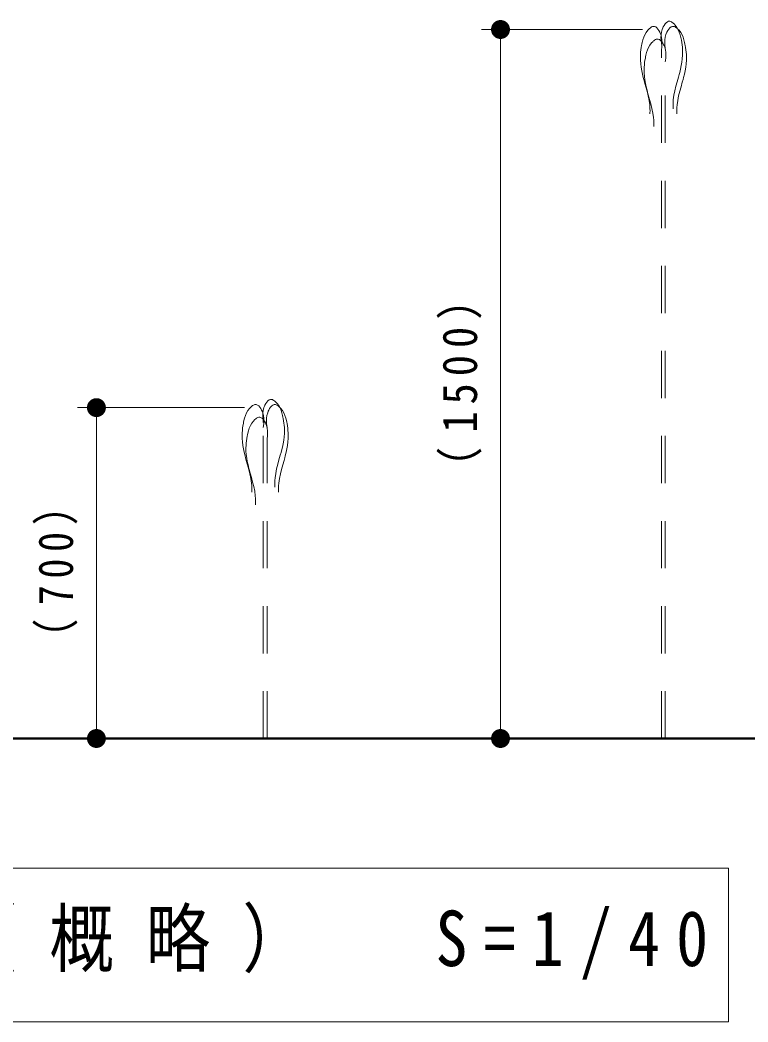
# Model space of a CAD drawing. Units: millimetres on the paper. Extents: x -385 to 0, y -594 to 267.
# Drawn here: x -75.4 to -36.9, y -433.5 to -380.5 of the extents above; entities that cross this region are included whole.
import ezdxf

# ---------------------------------------------------------------- set-up
doc = ezdxf.new("R2010")
doc.units = ezdxf.units.MM
doc.linetypes.add('USER1', pattern=[4.5, 2.5, -2])
doc.layers.add('1_40', color=7, linetype='Continuous', lineweight=25)
doc.styles.add('ＭＳ ゴシック', font='')
doc.styles.get('ＭＳ ゴシック').set_extended_font_data('MS Gothic')

# ---------------------------------------------------------------- blocks, each defined once
blk = doc.blocks.new('filled_dot')
at = {"color": 0, "linetype": 'Continuous', "lineweight": -2, "const_width": 1.25}
blk.add_lwpolyline([(-0.625, 0, 1), (0.625, 0, 1)], format="xyb", close=True, dxfattribs=at)

msp = doc.modelspace()

# ---------------------------------------------------------------- linework, layer by layer
at = {"layer": '1_40', "lineweight": 13}
for p, q in [((-42.492, -380.995), (-51.001, -380.995)), ((-50.001, -418.495), (-50.001, -380.995)), ((-63.537, -400.995), (-72.356, -400.995)), ((-71.356, -418.495), (-71.356, -400.995)), ((-68.031, -418.495), (-72.356, -418.495)), ((-69.134, -418.495), (-67.031, -418.495)), ((-47.532, -418.495), (-47.208, -418.495)), ((-37.949, -425.355), (-100.749, -425.355)), ((-37.949, -433.488), (-37.949, -425.355)), ((-100.749, -433.488), (-37.949, -433.488))]:
    msp.add_line(p, q, dxfattribs=at)
at = {"layer": '1_40', "color": 4, "linetype": 'USER1', "lineweight": 13}
for p, q in [((-42.155, -380.971), (-42.216, -381.035)), ((-42.134, -380.95), (-42.155, -380.971)), ((-42.095, -380.917), (-42.134, -380.95)), ((-42.055, -380.887), (-42.095, -380.917)), ((-42.015, -380.861), (-42.055, -380.887)), ((-41.973, -380.842), (-42.015, -380.861)), ((-41.932, -380.83), (-41.973, -380.842)), ((-41.908, -380.828), (-41.932, -380.83)), ((-41.868, -380.831), (-41.908, -380.828)), ((-41.8, -380.857), (-41.868, -380.831)), ((-41.737, -380.905), (-41.8, -380.857)), ((-41.678, -380.969), (-41.737, -380.905)), ((-41.626, -381.046), (-41.678, -380.969)), ((-41.498, -381.14), (-41.459, -380.995)), ((-41.459, -380.995), (-41.426, -380.91)), ((-41.426, -380.91), (-41.404, -380.861)), ((-41.404, -380.861), (-41.358, -380.778)), ((-41.358, -380.778), (-41.306, -380.701)), ((-41.306, -380.701), (-41.247, -380.636)), ((-41.247, -380.636), (-41.184, -380.588)), ((-41.184, -380.588), (-41.116, -380.563)), ((-41.158, -381.046), (-41.106, -380.969)), ((-41.116, -380.563), (-41.076, -380.56)), ((-41.106, -380.969), (-41.047, -380.905)), ((-41.076, -380.56), (-41.052, -380.562)), ((-41.052, -380.562), (-41.011, -380.574)), ((-41.047, -380.905), (-40.984, -380.857)), ((-41.011, -380.574), (-40.969, -380.593)), ((-40.984, -380.857), (-40.916, -380.831)), ((-40.969, -380.593), (-40.929, -380.619)), ((-40.929, -380.619), (-40.889, -380.649)), ((-40.916, -380.831), (-40.876, -380.828)), ((-40.889, -380.649), (-40.85, -380.682)), ((-40.876, -380.828), (-40.852, -380.83)), ((-40.852, -380.83), (-40.811, -380.842)), ((-40.85, -380.682), (-40.829, -380.702)), ((-40.829, -380.702), (-40.768, -380.767)), ((-40.811, -380.842), (-40.769, -380.861)), ((-40.769, -380.861), (-40.729, -380.887)), ((-40.768, -380.767), (-40.679, -380.885)), ((-40.729, -380.887), (-40.689, -380.917)), ((-40.689, -380.917), (-40.65, -380.95)), ((-40.679, -380.885), (-40.608, -381.01)), ((-40.65, -380.95), (-40.629, -380.971)), ((-40.629, -380.971), (-40.568, -381.035)), ((-40.608, -381.01), (-40.551, -381.14)), ((-42.478, -381.544), (-42.514, -381.682)), ((-42.433, -381.408), (-42.478, -381.544)), ((-42.376, -381.278), (-42.433, -381.408)), ((-42.305, -381.153), (-42.376, -381.278)), ((-42.216, -381.035), (-42.305, -381.153)), ((-41.815, -381.532), (-41.855, -381.558)), ((-41.773, -381.513), (-41.815, -381.532)), ((-41.732, -381.501), (-41.773, -381.513)), ((-41.708, -381.499), (-41.732, -381.501)), ((-41.668, -381.502), (-41.708, -381.499)), ((-41.6, -381.528), (-41.668, -381.502)), ((-41.58, -381.129), (-41.626, -381.046)), ((-41.537, -381.575), (-41.6, -381.528)), ((-41.558, -381.178), (-41.58, -381.129)), ((-41.525, -381.264), (-41.558, -381.178)), ((-41.486, -381.408), (-41.525, -381.264)), ((-41.521, -381.42), (-41.517, -381.281)), ((-41.515, -381.557), (-41.521, -381.42)), ((-41.517, -381.281), (-41.498, -381.14)), ((-41.467, -381.549), (-41.486, -381.408)), ((-41.463, -381.688), (-41.467, -381.549)), ((-41.321, -381.688), (-41.317, -381.549)), ((-41.317, -381.549), (-41.298, -381.408)), ((-41.298, -381.408), (-41.259, -381.264)), ((-41.259, -381.264), (-41.226, -381.178)), ((-41.226, -381.178), (-41.204, -381.129)), ((-41.204, -381.129), (-41.158, -381.046)), ((-40.568, -381.035), (-40.479, -381.153)), ((-40.551, -381.14), (-40.506, -381.275)), ((-40.506, -381.275), (-40.47, -381.413)), ((-40.479, -381.153), (-40.408, -381.278)), ((-40.47, -381.413), (-40.453, -381.494)), ((-40.453, -381.494), (-40.439, -381.565)), ((-40.408, -381.278), (-40.351, -381.408)), ((-40.351, -381.408), (-40.306, -381.544)), ((-40.306, -381.544), (-40.27, -381.682)), ((-42.584, -382.077), (-42.597, -382.199)), ((-42.566, -381.955), (-42.584, -382.077)), ((-42.545, -381.833), (-42.566, -381.955)), ((-42.531, -381.763), (-42.545, -381.833)), ((-42.514, -381.682), (-42.531, -381.763)), ((-42.233, -382.079), (-42.278, -382.214)), ((-42.176, -381.949), (-42.233, -382.079)), ((-42.105, -381.824), (-42.176, -381.949)), ((-42.016, -381.706), (-42.105, -381.824)), ((-41.955, -381.641), (-42.016, -381.706)), ((-41.934, -381.621), (-41.955, -381.641)), ((-41.895, -381.588), (-41.934, -381.621)), ((-41.855, -381.558), (-41.895, -381.588)), ((-41.478, -381.64), (-41.537, -381.575)), ((-41.501, -381.694), (-41.515, -381.557)), ((-41.492, -381.773), (-41.501, -381.694)), ((-41.492, -382.041), (-41.483, -381.962)), ((-41.492, -418.495), (-41.492, -382.041)), ((-41.483, -381.962), (-41.469, -381.826)), ((-41.426, -381.717), (-41.478, -381.64)), ((-41.469, -381.826), (-41.463, -381.688)), ((-41.38, -381.8), (-41.426, -381.717)), ((-41.358, -381.849), (-41.38, -381.8)), ((-41.325, -381.934), (-41.358, -381.849)), ((-41.286, -382.079), (-41.325, -381.934)), ((-41.315, -381.826), (-41.321, -381.688)), ((-41.301, -381.962), (-41.315, -381.826)), ((-41.292, -382.041), (-41.301, -381.962)), ((-41.267, -382.22), (-41.286, -382.079)), ((-40.439, -381.565), (-40.418, -381.686)), ((-40.418, -381.686), (-40.4, -381.809)), ((-40.4, -381.809), (-40.387, -381.931)), ((-40.387, -381.931), (-40.379, -382.054)), ((-40.379, -382.054), (-40.375, -382.176)), ((-40.27, -381.682), (-40.253, -381.763)), ((-40.253, -381.763), (-40.239, -381.833)), ((-40.239, -381.833), (-40.218, -381.955)), ((-40.218, -381.955), (-40.2, -382.077)), ((-40.2, -382.077), (-40.187, -382.199)), ((-42.605, -382.322), (-42.609, -382.445)), ((-42.609, -382.445), (-42.609, -382.516)), ((-42.609, -382.516), (-42.606, -382.623)), ((-42.597, -382.199), (-42.605, -382.322)), ((-42.345, -382.504), (-42.366, -382.625)), ((-42.331, -382.433), (-42.345, -382.504)), ((-42.314, -382.352), (-42.331, -382.433)), ((-42.278, -382.214), (-42.314, -382.352)), ((-41.283, -382.633), (-41.269, -382.496)), ((-41.269, -382.496), (-41.263, -382.359)), ((-41.263, -382.359), (-41.267, -382.22)), ((-40.392, -382.54), (-40.415, -382.724)), ((-40.378, -382.355), (-40.392, -382.54)), ((-40.375, -382.248), (-40.378, -382.355)), ((-40.375, -382.176), (-40.375, -382.248)), ((-40.187, -382.199), (-40.179, -382.322)), ((-40.179, -382.322), (-40.175, -382.445)), ((-40.175, -382.516), (-40.178, -382.623)), ((-40.175, -382.445), (-40.175, -382.516)), ((-42.606, -382.623), (-42.592, -382.808)), ((-42.592, -382.808), (-42.569, -382.992)), ((-42.569, -382.992), (-42.538, -383.175)), ((-42.405, -382.993), (-42.409, -383.115)), ((-42.409, -383.115), (-42.409, -383.187)), ((-42.397, -382.87), (-42.405, -382.993)), ((-42.384, -382.748), (-42.397, -382.87)), ((-42.366, -382.625), (-42.384, -382.748)), ((-41.292, -382.712), (-41.283, -382.633)), ((-41.292, -418.495), (-41.292, -382.712)), ((-40.485, -383.09), (-40.529, -383.272)), ((-40.446, -382.907), (-40.485, -383.09)), ((-40.415, -382.724), (-40.446, -382.907)), ((-40.215, -382.992), (-40.246, -383.175)), ((-40.192, -382.808), (-40.215, -382.992)), ((-40.178, -382.623), (-40.192, -382.808)), ((-42.538, -383.175), (-42.499, -383.358)), ((-42.499, -383.358), (-42.455, -383.54)), ((-42.455, -383.54), (-42.428, -383.645)), ((-42.428, -383.645), (-42.389, -383.785)), ((-42.409, -383.187), (-42.406, -383.294)), ((-42.406, -383.294), (-42.392, -383.479)), ((-42.392, -383.479), (-42.369, -383.663)), ((-42.369, -383.663), (-42.338, -383.846)), ((-40.595, -383.516), (-40.662, -383.755)), ((-40.556, -383.377), (-40.595, -383.516)), ((-40.529, -383.272), (-40.556, -383.377)), ((-40.356, -383.645), (-40.395, -383.785)), ((-40.329, -383.54), (-40.356, -383.645)), ((-40.285, -383.358), (-40.329, -383.54)), ((-40.246, -383.175), (-40.285, -383.358)), ((-42.389, -383.785), (-42.322, -384.024)), ((-42.338, -383.846), (-42.299, -384.029)), ((-42.322, -384.024), (-42.255, -384.263)), ((-42.299, -384.029), (-42.255, -384.211)), ((-40.729, -383.994), (-40.789, -384.234)), ((-40.662, -383.755), (-40.729, -383.994)), ((-40.462, -384.024), (-40.529, -384.263)), ((-40.395, -383.785), (-40.462, -384.024)), ((-42.255, -384.211), (-42.228, -384.316)), ((-42.255, -384.263), (-42.195, -384.502)), ((-42.228, -384.316), (-42.189, -384.455)), ((-42.195, -384.502), (-42.146, -384.742)), ((-42.189, -384.455), (-42.122, -384.694)), ((-42.122, -384.694), (-42.055, -384.933)), ((-40.871, -384.716), (-40.881, -384.857)), ((-40.838, -384.474), (-40.871, -384.716)), ((-40.789, -384.234), (-40.838, -384.474)), ((-40.589, -384.502), (-40.638, -384.742)), ((-40.529, -384.263), (-40.589, -384.502)), ((-42.146, -384.742), (-42.113, -384.984)), ((-42.113, -384.984), (-42.103, -385.126)), ((-42.103, -385.126), (-42.102, -385.157)), ((-42.102, -385.157), (-42.101, -385.212)), ((-42.101, -385.212), (-42.1, -385.267)), ((-42.055, -384.933), (-41.995, -385.173)), ((-41.995, -385.173), (-41.946, -385.413)), ((-40.882, -384.889), (-40.884, -384.944)), ((-40.884, -384.944), (-40.884, -384.999)), ((-40.884, -384.999), (-40.884, -385.053)), ((-40.884, -385.053), (-40.883, -385.108)), ((-40.883, -385.108), (-40.882, -385.163)), ((-40.881, -384.857), (-40.882, -384.889)), ((-40.882, -385.163), (-40.881, -385.195)), ((-40.682, -385.157), (-40.684, -385.212)), ((-40.684, -385.212), (-40.684, -385.267)), ((-40.681, -385.126), (-40.682, -385.157)), ((-40.671, -384.984), (-40.681, -385.126)), ((-40.638, -384.742), (-40.671, -384.984)), ((-42.102, -385.431), (-42.103, -385.463)), ((-42.101, -385.377), (-42.102, -385.431)), ((-42.1, -385.322), (-42.101, -385.377)), ((-42.1, -385.267), (-42.1, -385.322)), ((-41.946, -385.413), (-41.913, -385.655)), ((-41.913, -385.655), (-41.903, -385.797)), ((-40.684, -385.267), (-40.684, -385.322)), ((-40.684, -385.322), (-40.683, -385.377)), ((-40.683, -385.377), (-40.682, -385.431)), ((-40.682, -385.431), (-40.681, -385.463)), ((-41.903, -385.797), (-41.902, -385.828)), ((-41.902, -386.102), (-41.903, -386.134)), ((-41.902, -385.828), (-41.901, -385.883)), ((-41.901, -386.047), (-41.902, -386.102)), ((-41.901, -385.883), (-41.9, -385.938)), ((-41.9, -385.992), (-41.901, -386.047)), ((-41.9, -385.938), (-41.9, -385.992)), ((-62.292, -400.636), (-62.229, -400.588)), ((-62.229, -400.588), (-62.161, -400.563)), ((-62.055, -400.574), (-62.014, -400.593)), ((-62.014, -400.593), (-61.973, -400.619)), ((-61.973, -400.619), (-61.933, -400.649)), ((-63.349, -401.153), (-63.421, -401.278)), ((-63.26, -401.035), (-63.349, -401.153)), ((-63.2, -400.971), (-63.26, -401.035)), ((-63.178, -400.95), (-63.2, -400.971)), ((-63.14, -400.917), (-63.178, -400.95)), ((-63.1, -400.887), (-63.14, -400.917)), ((-63.059, -400.861), (-63.1, -400.887)), ((-63.018, -400.842), (-63.059, -400.861)), ((-62.977, -400.83), (-63.018, -400.842)), ((-62.953, -400.828), (-62.977, -400.83)), ((-62.912, -400.831), (-62.953, -400.828)), ((-62.845, -400.857), (-62.912, -400.831)), ((-62.781, -400.905), (-62.845, -400.857)), ((-62.723, -400.969), (-62.781, -400.905)), ((-62.67, -401.046), (-62.723, -400.969)), ((-62.625, -401.129), (-62.67, -401.046)), ((-62.602, -401.178), (-62.625, -401.129)), ((-62.562, -401.281), (-62.543, -401.14)), ((-62.543, -401.14), (-62.504, -400.995)), ((-62.504, -400.995), (-62.471, -400.91)), ((-62.471, -400.91), (-62.448, -400.861)), ((-62.448, -400.861), (-62.403, -400.778)), ((-62.403, -400.778), (-62.351, -400.701)), ((-62.351, -400.701), (-62.292, -400.636)), ((-62.271, -401.178), (-62.248, -401.129)), ((-62.248, -401.129), (-62.203, -401.046)), ((-62.203, -401.046), (-62.151, -400.969)), ((-62.151, -400.969), (-62.092, -400.905)), ((-62.092, -400.905), (-62.029, -400.857)), ((-62.029, -400.857), (-61.961, -400.831)), ((-61.961, -400.831), (-61.92, -400.828)), ((-61.933, -400.649), (-61.895, -400.682)), ((-61.92, -400.828), (-61.897, -400.83)), ((-61.897, -400.83), (-61.855, -400.842)), ((-61.895, -400.682), (-61.874, -400.702)), ((-61.874, -400.702), (-61.813, -400.767)), ((-61.855, -400.842), (-61.814, -400.861)), ((-61.814, -400.861), (-61.773, -400.887)), ((-61.813, -400.767), (-61.724, -400.885)), ((-61.773, -400.887), (-61.733, -400.917)), ((-61.733, -400.917), (-61.695, -400.95)), ((-61.724, -400.885), (-61.652, -401.01)), ((-61.695, -400.95), (-61.674, -400.971)), ((-61.674, -400.971), (-61.613, -401.035)), ((-61.652, -401.01), (-61.595, -401.14)), ((-61.613, -401.035), (-61.524, -401.153)), ((-61.595, -401.14), (-61.551, -401.275)), ((-61.524, -401.153), (-61.452, -401.278)), ((-63.558, -401.682), (-63.576, -401.763)), ((-63.523, -401.544), (-63.558, -401.682)), ((-63.478, -401.408), (-63.523, -401.544)), ((-63.421, -401.278), (-63.478, -401.408)), ((-63, -401.641), (-63.06, -401.706)), ((-62.978, -401.621), (-63, -401.641)), ((-62.94, -401.588), (-62.978, -401.621)), ((-62.9, -401.558), (-62.94, -401.588)), ((-62.859, -401.532), (-62.9, -401.558)), ((-62.818, -401.513), (-62.859, -401.532)), ((-62.777, -401.501), (-62.818, -401.513)), ((-62.753, -401.499), (-62.777, -401.501)), ((-62.712, -401.502), (-62.753, -401.499)), ((-62.645, -401.528), (-62.712, -401.502)), ((-62.581, -401.575), (-62.645, -401.528)), ((-62.569, -401.264), (-62.602, -401.178)), ((-62.523, -401.64), (-62.581, -401.575)), ((-62.531, -401.408), (-62.569, -401.264)), ((-62.566, -401.42), (-62.562, -401.281)), ((-62.559, -401.557), (-62.566, -401.42)), ((-62.546, -401.694), (-62.559, -401.557)), ((-62.511, -401.549), (-62.531, -401.408)), ((-62.47, -401.717), (-62.523, -401.64)), ((-62.507, -401.688), (-62.511, -401.549)), ((-62.366, -401.688), (-62.362, -401.549)), ((-62.362, -401.549), (-62.343, -401.408)), ((-62.343, -401.408), (-62.304, -401.264)), ((-62.304, -401.264), (-62.271, -401.178)), ((-61.551, -401.275), (-61.515, -401.413)), ((-61.515, -401.413), (-61.497, -401.494)), ((-61.497, -401.494), (-61.483, -401.565)), ((-61.483, -401.565), (-61.462, -401.686)), ((-61.462, -401.686), (-61.445, -401.809)), ((-61.452, -401.278), (-61.395, -401.408)), ((-61.395, -401.408), (-61.351, -401.544)), ((-61.351, -401.544), (-61.315, -401.682)), ((-61.315, -401.682), (-61.297, -401.763)), ((-63.641, -402.199), (-63.65, -402.322)), ((-63.628, -402.077), (-63.641, -402.199)), ((-63.611, -401.955), (-63.628, -402.077)), ((-63.59, -401.833), (-63.611, -401.955)), ((-63.576, -401.763), (-63.59, -401.833)), ((-63.323, -402.214), (-63.358, -402.352)), ((-63.278, -402.079), (-63.323, -402.214)), ((-63.221, -401.949), (-63.278, -402.079)), ((-63.149, -401.824), (-63.221, -401.949)), ((-63.06, -401.706), (-63.149, -401.824)), ((-62.537, -401.773), (-62.546, -401.694)), ((-62.537, -402.041), (-62.527, -401.962)), ((-62.537, -418.495), (-62.537, -402.041)), ((-62.527, -401.962), (-62.514, -401.826)), ((-62.514, -401.826), (-62.507, -401.688)), ((-62.425, -401.8), (-62.47, -401.717)), ((-62.402, -401.849), (-62.425, -401.8)), ((-62.369, -401.934), (-62.402, -401.849)), ((-62.331, -402.079), (-62.369, -401.934)), ((-62.359, -401.826), (-62.366, -401.688)), ((-62.346, -401.962), (-62.359, -401.826)), ((-62.337, -402.041), (-62.346, -401.962)), ((-62.311, -402.22), (-62.331, -402.079)), ((-61.445, -401.809), (-61.432, -401.931)), ((-61.432, -401.931), (-61.423, -402.054)), ((-61.423, -402.054), (-61.419, -402.176)), ((-61.419, -402.176), (-61.419, -402.248)), ((-61.297, -401.763), (-61.283, -401.833)), ((-61.283, -401.833), (-61.262, -401.955)), ((-61.262, -401.955), (-61.245, -402.077)), ((-61.245, -402.077), (-61.232, -402.199)), ((-61.232, -402.199), (-61.223, -402.322)), ((-63.65, -402.322), (-63.654, -402.445)), ((-63.654, -402.445), (-63.654, -402.516)), ((-63.654, -402.516), (-63.651, -402.623)), ((-63.651, -402.623), (-63.637, -402.808)), ((-63.411, -402.625), (-63.428, -402.748)), ((-63.39, -402.504), (-63.411, -402.625)), ((-63.376, -402.433), (-63.39, -402.504)), ((-63.358, -402.352), (-63.376, -402.433)), ((-62.337, -402.712), (-62.327, -402.633)), ((-62.337, -418.495), (-62.337, -402.712)), ((-62.327, -402.633), (-62.314, -402.496)), ((-62.314, -402.496), (-62.307, -402.359)), ((-62.307, -402.359), (-62.311, -402.22)), ((-61.46, -402.724), (-61.491, -402.907)), ((-61.436, -402.54), (-61.46, -402.724)), ((-61.422, -402.355), (-61.436, -402.54)), ((-61.419, -402.248), (-61.422, -402.355)), ((-61.222, -402.623), (-61.236, -402.808)), ((-61.223, -402.322), (-61.219, -402.445)), ((-61.219, -402.516), (-61.222, -402.623)), ((-61.219, -402.445), (-61.219, -402.516)), ((-63.637, -402.808), (-63.614, -402.992)), ((-63.614, -402.992), (-63.582, -403.175)), ((-63.582, -403.175), (-63.544, -403.358)), ((-63.45, -402.993), (-63.454, -403.115)), ((-63.454, -403.115), (-63.454, -403.187)), ((-63.454, -403.187), (-63.451, -403.294)), ((-63.441, -402.87), (-63.45, -402.993)), ((-63.428, -402.748), (-63.441, -402.87)), ((-61.574, -403.272), (-61.601, -403.377)), ((-61.53, -403.09), (-61.574, -403.272)), ((-61.491, -402.907), (-61.53, -403.09)), ((-61.291, -403.175), (-61.33, -403.358)), ((-61.26, -402.992), (-61.291, -403.175)), ((-61.236, -402.808), (-61.26, -402.992)), ((-63.544, -403.358), (-63.5, -403.54)), ((-63.5, -403.54), (-63.472, -403.645)), ((-63.472, -403.645), (-63.434, -403.785)), ((-63.451, -403.294), (-63.437, -403.479)), ((-63.437, -403.479), (-63.414, -403.663)), ((-63.434, -403.785), (-63.366, -404.024)), ((-63.414, -403.663), (-63.382, -403.846)), ((-61.707, -403.755), (-61.774, -403.994)), ((-61.639, -403.516), (-61.707, -403.755)), ((-61.601, -403.377), (-61.639, -403.516)), ((-61.439, -403.785), (-61.507, -404.024)), ((-61.401, -403.645), (-61.439, -403.785)), ((-61.374, -403.54), (-61.401, -403.645)), ((-61.33, -403.358), (-61.374, -403.54)), ((-63.382, -403.846), (-63.344, -404.029)), ((-63.366, -404.024), (-63.3, -404.263)), ((-63.344, -404.029), (-63.3, -404.211)), ((-63.3, -404.211), (-63.272, -404.316)), ((-63.3, -404.263), (-63.24, -404.502)), ((-63.272, -404.316), (-63.234, -404.455)), ((-61.834, -404.234), (-61.883, -404.474)), ((-61.774, -403.994), (-61.834, -404.234)), ((-61.574, -404.263), (-61.634, -404.502)), ((-61.507, -404.024), (-61.574, -404.263)), ((-63.24, -404.502), (-63.191, -404.742)), ((-63.234, -404.455), (-63.166, -404.694)), ((-63.191, -404.742), (-63.158, -404.984)), ((-63.166, -404.694), (-63.1, -404.933)), ((-61.926, -404.857), (-61.927, -404.889)), ((-61.916, -404.716), (-61.926, -404.857)), ((-61.883, -404.474), (-61.916, -404.716)), ((-61.683, -404.742), (-61.716, -404.984)), ((-61.634, -404.502), (-61.683, -404.742)), ((-63.158, -404.984), (-63.148, -405.126)), ((-63.148, -405.126), (-63.146, -405.157)), ((-63.146, -405.377), (-63.147, -405.431)), ((-63.146, -405.157), (-63.145, -405.212)), ((-63.145, -405.322), (-63.146, -405.377)), ((-63.145, -405.212), (-63.145, -405.267)), ((-63.145, -405.267), (-63.145, -405.322)), ((-63.1, -404.933), (-63.04, -405.173)), ((-63.04, -405.173), (-62.991, -405.413)), ((-61.928, -404.944), (-61.929, -404.999)), ((-61.929, -404.999), (-61.928, -405.053)), ((-61.927, -404.889), (-61.928, -404.944)), ((-61.928, -405.053), (-61.927, -405.108)), ((-61.927, -405.108), (-61.926, -405.163)), ((-61.926, -405.163), (-61.926, -405.195)), ((-61.728, -405.212), (-61.729, -405.267)), ((-61.729, -405.267), (-61.728, -405.322)), ((-61.727, -405.157), (-61.728, -405.212)), ((-61.728, -405.322), (-61.727, -405.377)), ((-61.726, -405.126), (-61.727, -405.157)), ((-61.727, -405.377), (-61.726, -405.431)), ((-61.716, -404.984), (-61.726, -405.126)), ((-63.147, -405.431), (-63.148, -405.463)), ((-62.991, -405.413), (-62.958, -405.655)), ((-62.958, -405.655), (-62.948, -405.797)), ((-62.948, -405.797), (-62.946, -405.828)), ((-62.946, -405.828), (-62.945, -405.883)), ((-62.945, -405.883), (-62.945, -405.938)), ((-61.726, -405.431), (-61.726, -405.463)), ((-62.947, -406.102), (-62.948, -406.134)), ((-62.946, -406.047), (-62.947, -406.102)), ((-62.945, -405.992), (-62.946, -406.047)), ((-62.945, -405.938), (-62.945, -405.992))]:
    msp.add_line(p, q, dxfattribs=at)
at = {"layer": '1_40', "color": 150, "linetype": 'USER1', "lineweight": 13}
for p, q in [((-62.161, -400.563), (-62.12, -400.56)), ((-62.12, -400.56), (-62.097, -400.562)), ((-62.097, -400.562), (-62.055, -400.574))]:
    msp.add_line(p, q, dxfattribs=at)
at = {"layer": '1_40', "lineweight": 50}
msp.add_line((-12.288, -418.495), (-127.539, -418.495), dxfattribs=at)

# ---------------------------------------------------------------- block references
at = {"layer": '1_40', "lineweight": 13, "xscale": 0.4, "yscale": 0.4}
for p, rotation in [((-50.001, -380.995), 270), ((-71.356, -400.995), 270), ((-71.356, -418.495), 90), ((-50.001, -418.495), 90)]:
    msp.add_blockref('filled_dot', p, dxfattribs=dict(at, rotation=rotation))

# ---------------------------------------------------------------- texts
at = {"layer": '1_40', "char_height": 1.833, "attachment_point": 8, "rotation": 90, "style": 'ＭＳ ゴシック'}
for s, insert in [('\\T1.33;\\W0.9;（1500）', (-51.001, -399.335)), ('\\T1.33;\\W0.85;（700）', (-72.356, -409.334))]:
    msp.add_mtext(s, dxfattribs=dict(at, insert=insert))
at = {"layer": '1_40', "insert": (-99.349, -429.422), "char_height": 2.933, "attachment_point": 4, "style": 'ＭＳ ゴシック'}
msp.add_mtext('\\T1.5;\\W0.85;噴水姿図（概略）\u3000S=1/40', dxfattribs=at)

doc.saveas('drawing.dxf')
